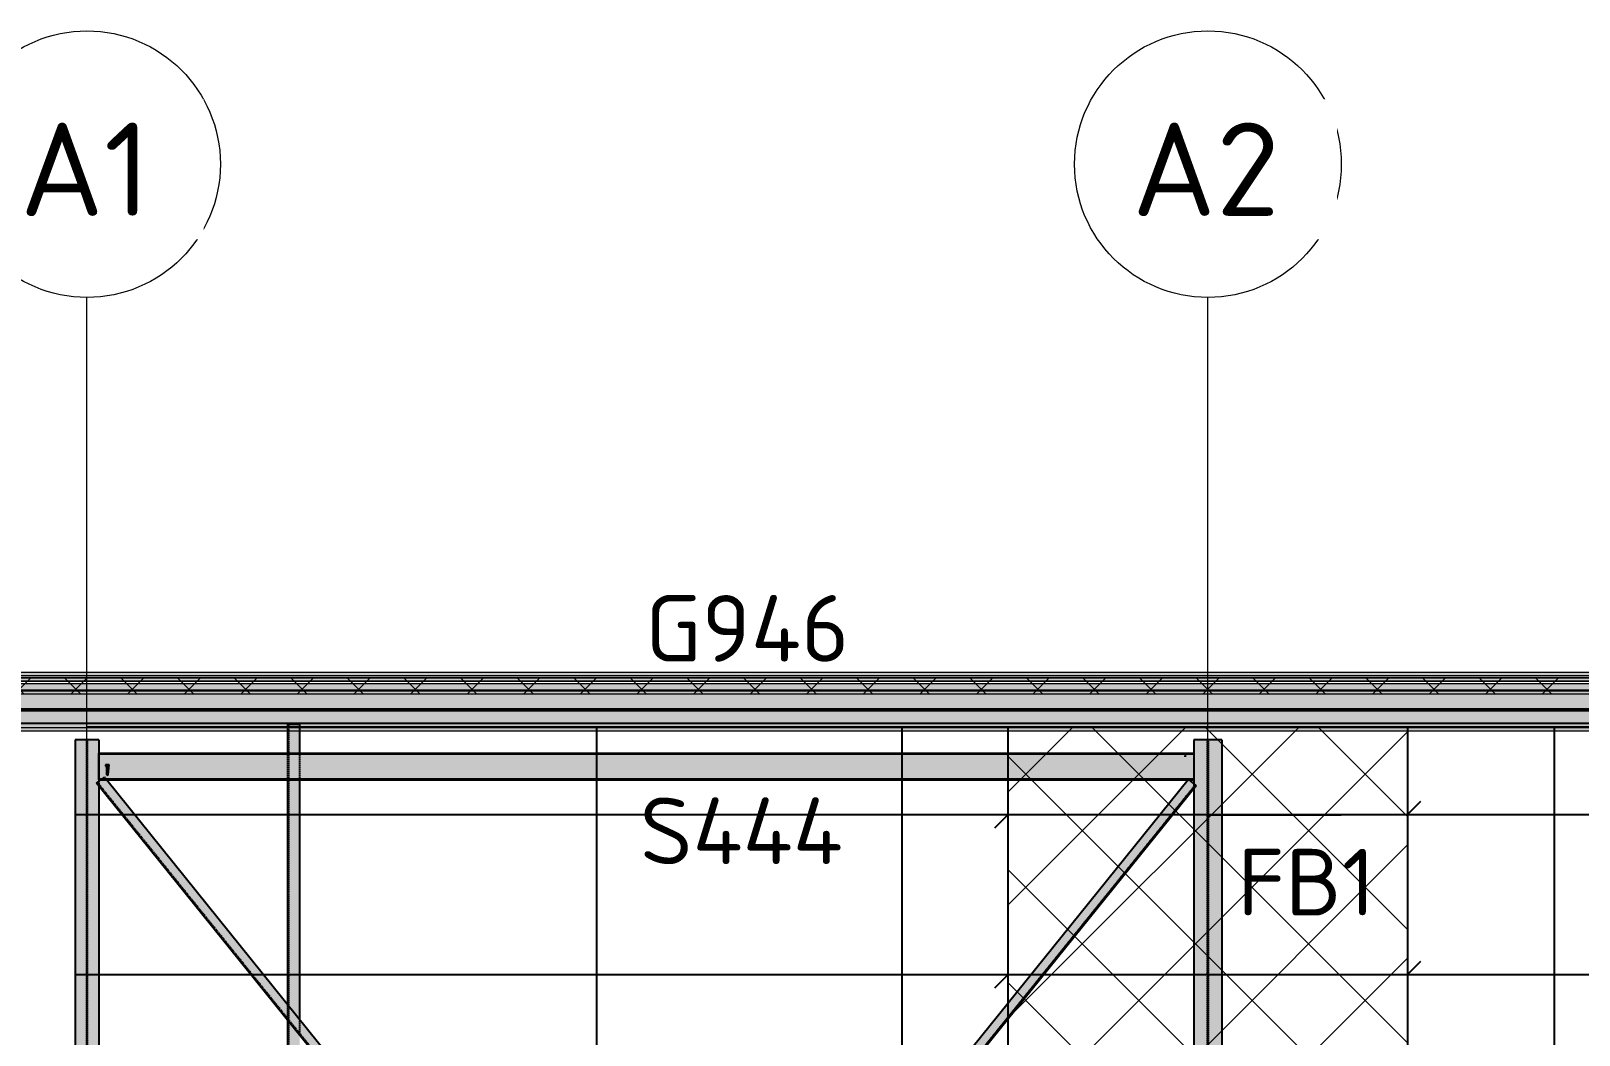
# Model space of a CAD drawing. Header units: millimetres. Extents: x 632 to 421542, y -3890 to 20851.
# Drawn here: x 25227 to 36834, y 13317 to 20851 of the extents above; entities that cross this region are included whole.
import ezdxf

# ---------------------------------------------------------------- set-up
doc = ezdxf.new("R2010")
doc.units = ezdxf.units.MM
for name, pattern in [('Dash', [7, 5, -2]), ('Hidden', [4, 3, -1]), ('Hidden Half', [3, 2, -1])]:
    doc.linetypes.add(name, pattern=pattern)
for name, color, linetype, lineweight in [('A-010-M_LINE', 90, 'Continuous', 13), ('A-270-M_ROOF', 132, 'Continuous', 13), ('S-280-A_STRUCT_FRAME', 2, 'Continuous', 18), ('S-280-M_COLUMN', 52, 'Continuous', 13), ('S-280-M_STRUCT_FRAME', 12, 'Continuous', 13), ('S-280-MH_COLUMN', 52, 'Hidden Half', 13), ('Z-000-T_TEXT', 131, 'Continuous', 25), ('Z-030-M_GRID', 191, 'Continuous', 13), ('Z-033_T_GRIDREF', 31, 'Continuous', 13), ('Z-060-M_DETAIL', 92, 'Continuous', 25)]:
    doc.layers.add(name, color=color, linetype=linetype, lineweight=lineweight)
doc.styles.add('ISOCPEUR_1', font='isocpeur.ttf', dxfattribs={"height": 700})
doc.styles.add('ISOCPEUR_2', font='isocpeur.ttf', dxfattribs={"height": 500})

# ---------------------------------------------------------------- blocks, each defined once
blk = doc.blocks.new('25021-APA-ZZ-ZZ-M3-AR-000001_V3_rvt-1-S6_501-SECTION 1A')
at = {"layer": 'A-270-M_ROOF', "transparency": 33554432}
blk.add_hatch(color=9, dxfattribs=at).paths.add_polyline_path([(-913035, 15996), (-913035, 16037), (-1024751, 16037), (-1024751, 15996), (-918805, 15996)])
at = {"layer": 'A-270-M_ROOF', "lineweight": 5, "transparency": 33554432}
for color, points in [(9, [(-918805, 15971), (-913035, 15971), (-913035, 15996), (-1024751, 15996), (-1024751, 15971), (-925868, 15971)]), (253, [(-913035, 15754), (-913035, 15954), (-1024720, 15954), (-1024720, 15754), (-918805, 15754)]), (253, [(-918805, 15759), (-913035, 15759), (-913035, 15904), (-1024720, 15904), (-1024720, 15759), (-925868, 15759)]), (254, [(-913035, 15625), (-913035, 15876), (-1024751, 15876), (-1024751, 15625), (-1021751, 15625), (-1021751, 15648), (-1021661, 15648), (-1021661, 15625), (-918805, 15625)]), (253, [(-918805, 15766), (-913035, 15766), (-913035, 15899), (-1024720, 15899), (-1024720, 15766), (-925868, 15766)]), (253, [(-913035, 15752), (-913035, 15766), (-1024720, 15766), (-1024720, 15752), (-918805, 15752)]), (253, [(-913035, 15748), (-913035, 15752), (-1024720, 15752), (-1024720, 15748), (-918805, 15748)])]:
    blk.add_hatch(color=color, dxfattribs=at).paths.add_polyline_path(points)
at = {"layer": 'A-270-M_ROOF', "lineweight": 5}
h = blk.add_hatch(dxfattribs=at)
h.set_pattern_fill('FP_5', angle=45, style=0, pattern_type=2)
h.set_pattern_definition([(45, (-968699.46, -5e-07), (-212.132, 212.132), []), (135, (-968699.46, -5e-07), (-212.132, -212.132), [])])
h.paths.add_polyline_path([(-913035, 15876), (-913035, 15996), (-1024751, 15996), (-1024751, 15876), (-918805, 15876)])
at = {"layer": 'A-270-M_ROOF', "lineweight": 5, "transparency": 33554432}
h = blk.add_hatch(color=254, dxfattribs=at)
h.paths.add_polyline_path([(-913035, 15600), (-913035, 15625), (-1021661, 15625), (-1021661, 15600), (-918805, 15600)])
h.paths.add_polyline_path([(-1024751, 15600), (-1021751, 15600), (-1021751, 15625), (-1024751, 15625)])
at = {"layer": 'A-270-M_ROOF', "color": 53, "lineweight": 5}
for p, q in [((-913035, 16037), (-1024751, 16037)), ((-913035, 16011), (-1024751, 16011)), ((-913035, 15996), (-1024751, 15996)), ((-1024751, 15996), (-913035, 15996)), ((-913356, 15971), (-1024751, 15971)), ((-1024751, 15971), (-913356, 15971)), ((-1024712, 15954), (-913356, 15954)), ((-1024712, 15954), (-913356, 15954)), ((-913356, 15904), (-1024712, 15904)), ((-1024712, 15904), (-913356, 15904)), ((-1024751, 15876), (-913035, 15876)), ((-1024712, 15899), (-913356, 15899)), ((-1024712, 15899), (-913356, 15899)), ((-1024712, 15766), (-913356, 15766)), ((-913356, 15763), (-1024712, 15763)), ((-913356, 15759), (-1024712, 15759)), ((-913356, 15759), (-1024712, 15759)), ((-1024712, 15754), (-913356, 15754)), ((-1024712, 15754), (-913356, 15754)), ((-1024712, 15752), (-913356, 15752)), ((-913356, 15748), (-1024712, 15748)), ((-1024751, 15625), (-913035, 15625)), ((-1024712, 15600), (-913356, 15600))]:
    blk.add_line(p, q, dxfattribs=at)
blk = doc.blocks.new('NRP_Column-Steel-UB - SC119 - 410UB53_7-4109970-S6_501-SECTION 1A')
at = {"layer": 'S-280-M_COLUMN', "linetype": 'Hidden Half', "lineweight": 25}
for p, q in [((-1023259, 15532), (-1023259, 4900)), ((-1023251, 4900), (-1023251, 15532))]:
    blk.add_line(p, q, dxfattribs=at)
blk = doc.blocks.new('NRP_Column-Steel-UB - SC124 - 530UB82_0-4109968-S6_501-SECTION 1A')
at = {"layer": 'S-280-M_COLUMN', "linetype": 'Hidden Half', "lineweight": 25}
for p, q in [((-1014856, 15532), (-1014856, 4900)), ((-1014846, 4900), (-1014846, 15532))]:
    blk.add_line(p, q, dxfattribs=at)
blk = doc.blocks.new('NRP_Framing-Steel-SHS - S444 - 200x200x6_0SHS-3929334-S6_501-SECTION 1A')
at = {"layer": 'S-280-M_STRUCT_FRAME', "linetype": 'Dash', "lineweight": 25}
for p, q in [((-1014956, 15425), (-1023166, 15425)), ((-1014956, 15237), (-1023166, 15237))]:
    blk.add_line(p, q, dxfattribs=at)
blk = doc.blocks.new('NRP_Framing-Steel-EA - RB725 - 75x75x8EA-3939827-S6_501-SECTION 1A')
at = {"layer": 'S-280-M_STRUCT_FRAME', "linetype": 'Dash', "lineweight": 25}
blk.add_hatch(color=256, dxfattribs=at).paths.add_polyline_path([(-1015019, 15418), (-1015022, 15418), (-1015021, 15404)])
at = {"layer": 'S-280-M_STRUCT_FRAME', "lineweight": 25}
for p, q in [((-1015019, 15418), (-1015022, 15418)), ((-1015022, 15418), (-1015021, 15404)), ((-1015021, 15404), (-1015019, 15418))]:
    blk.add_line(p, q, dxfattribs=at)
blk = doc.blocks.new('NRP_Framing-Steel-EA - RB725 - 75x75x8EA-3939754-S6_501-SECTION 1A')
at = {"layer": 'S-280-M_STRUCT_FRAME', "linetype": 'Dash', "lineweight": 25}
for points in [[(-1023096, 15268), (-1023090, 15343), (-1023115, 15343), (-1023115, 15335), (-1023101, 15335), (-1023106, 15268)], [(-1023107, 15268), (-1023106, 15268), (-1023101, 15335), (-1023107, 15334)]]:
    blk.add_hatch(color=256, dxfattribs=at).paths.add_polyline_path(points)
at = {"layer": 'S-280-M_STRUCT_FRAME', "lineweight": 25}
for p, q in [((-1023115, 15343), (-1023115, 15335)), ((-1023090, 15343), (-1023115, 15343)), ((-1023115, 15335), (-1023101, 15335)), ((-1023107, 15334), (-1023115, 15335)), ((-1023107, 15334), (-1023101, 15335)), ((-1023107, 15268), (-1023107, 15334)), ((-1023101, 15335), (-1023106, 15268)), ((-1023096, 15268), (-1023090, 15343)), ((-1023101, 15267), (-1023107, 15268)), ((-1023107, 15268), (-1023106, 15268)), ((-1023106, 15268), (-1023096, 15268)), ((-1023101, 15267), (-1023096, 15268))]:
    blk.add_line(p, q, dxfattribs=at)
blk = doc.blocks.new('NRP_Framing-Steel-Purlin C - P946 - EC250-24-4032700-S6_501-SECTION 1A')
at = {"layer": 'S-280-M_STRUCT_FRAME', "color": 1, "lineweight": 25}
blk.add_line((-913017, 15655), (-1024537, 15655), dxfattribs=at)
blk.add_line((-913017, 15655), (-1024537, 15655), dxfattribs=at)
blk = doc.blocks.new('NRP_Framing-Steel-Purlin C - G946 - EC250-24-4111447-S6_501-SECTION 1A')
at = {"layer": 'S-280-M_STRUCT_FRAME', "color": 1, "lineweight": 25}
blk.add_line((-1004464, 15626), (-1014838, 15626), dxfattribs=at)
blk.add_line((-1004464, 15626), (-1014838, 15626), dxfattribs=at)
blk = doc.blocks.new('NRP_Framing-Steel-EA - WB725 - 75x75x8EA-3946786-S6_501-SECTION 1A')
at = {"layer": 'S-280-M_STRUCT_FRAME', "linetype": 'Dash', "lineweight": 25}
h = blk.add_hatch(color=256, dxfattribs=at)
h.paths.add_polyline_path([(-1015125, 5200), (-1015029, 5200), (-1019006, 10139), (-1019054, 10080), (-1016489, 6894)])
h.paths.add_polyline_path([(-1019103, 10139), (-1019054, 10199), (-1023106, 15231), (-1023152, 15231), (-1023183, 15206), (-1019470, 10595)])
at = {"layer": 'S-280-M_STRUCT_FRAME', "lineweight": 25}
for p, q in [((-1023183, 15206), (-1023152, 15231)), ((-1019103, 10139), (-1023183, 15206)), ((-1023106, 15231), (-1019054, 10199)), ((-1019006, 10139), (-1015029, 5200)), ((-1015125, 5200), (-1019054, 10080))]:
    blk.add_line(p, q, dxfattribs=at)
at = {"layer": 'S-280-M_STRUCT_FRAME', "linetype": 'Dash', "lineweight": 25}
for p, q in [((-1019097, 10146), (-1023176, 15211)), ((-1023152, 15231), (-1023124, 15253)), ((-1023124, 15253), (-1023106, 15231)), ((-1019054, 10080), (-1019102, 10139)), ((-1019049, 10086), (-1019097, 10146)), ((-1019054, 10199), (-1019006, 10139)), ((-1015115, 5200), (-1019049, 10086)), ((-1015022, 5072), (-1015125, 5200)), ((-1015016, 5077), (-1015114, 5200)), ((-1015028, 5200), (-1014964, 5119)), ((-1014964, 5119), (-1015022, 5072))]:
    blk.add_line(p, q, dxfattribs=at)
blk = doc.blocks.new('NRP_Framing-Steel-EA - WB725 - 75x75x8EA-3946784-S6_501-SECTION 1A')
at = {"layer": 'S-280-M_STRUCT_FRAME', "linetype": 'Dash', "lineweight": 25}
for points in [[(-1023082, 5200), (-1022996, 5200), (-1014945, 15192), (-1014993, 15231), (-1015000, 15231), (-1021718, 6894)], [(-1022996, 5200), (-1022986, 5200), (-1014939, 15187), (-1014945, 15192), (-1021632, 6894)]]:
    blk.add_hatch(color=256, dxfattribs=at).paths.add_polyline_path(points)
at = {"layer": 'S-280-M_STRUCT_FRAME', "lineweight": 25}
for p, q in [((-1015000, 15231), (-1023082, 5200)), ((-1014993, 15231), (-1014945, 15192)), ((-1014945, 15192), (-1022996, 5200)), ((-1014939, 15187), (-1022986, 5200)), ((-1014945, 15192), (-1014939, 15187))]:
    blk.add_line(p, q, dxfattribs=at)
at = {"layer": 'S-280-M_STRUCT_FRAME', "linetype": 'Dash', "lineweight": 25}
for p, q in [((-1014997, 15234), (-1015000, 15231)), ((-1014997, 15234), (-1014993, 15231)), ((-1022996, 5200), (-1014945, 15192)), ((-1023083, 5200), (-1023158, 5107)), ((-1023106, 5065), (-1022996, 5200)), ((-1022996, 5200), (-1023106, 5065)), ((-1022986, 5200), (-1023099, 5059)), ((-1023106, 5065), (-1023158, 5107)), ((-1023099, 5059), (-1023106, 5065))]:
    blk.add_line(p, q, dxfattribs=at)
blk = doc.blocks.new('NRP_Column-Steel-PFC - M308 - 250PFC-4014522-S6_501-SECTION 1A')
at = {"layer": 'S-280-MH_COLUMN', "lineweight": 25}
for p, q in [((-1021743, 15648), (-1021743, 15431)), ((-1021743, 15431), (-1021743, 15231)), ((-1021743, 15231), (-1021743, 13538)), ((-1021743, 13538), (-1021743, 13418)), ((-1021743, 13418), (-1021743, 6862)), ((-1021743, 6862), (-1021743, 6743)), ((-1021743, 6743), (-1021743, 6440))]:
    blk.add_line(p, q, dxfattribs=at)
blk = doc.blocks.new('NRP_Framing-Steel-Purlin C - G946 - EC250-24-4111438-S6_501-SECTION 1A')
at = {"layer": 'S-280-M_STRUCT_FRAME', "color": 1, "lineweight": 25}
for p, q in [((-1021751, 15626), (-1023255, 15626)), ((-1021751, 15626), (-1023255, 15626)), ((-1014864, 15626), (-1021661, 15626)), ((-1014864, 15626), (-1021661, 15626))]:
    blk.add_line(p, q, dxfattribs=at)
at = {"layer": 'S-280-M_STRUCT_FRAME', "color": 1, "linetype": 'Dash', "lineweight": 25}
blk.add_line((-1021661, 15626), (-1021751, 15626), dxfattribs=at)
blk.add_line((-1021661, 15626), (-1021751, 15626), dxfattribs=at)
blk = doc.blocks.new('NRP_Framing-Steel-Purlin Z - G914 - EZ250-15-4112725-S6_501-SECTION 1A')
at = {"layer": 'S-280-M_STRUCT_FRAME', "color": 150, "lineweight": 25}
for p, q in [((-1013256, 15069), (-1013356, 14969)), ((-1015211, 14969), (-1021661, 14969)), ((-1014956, 14969), (-1015115, 14969)), ((-1013356, 14969), (-1014747, 14969))]:
    blk.add_line(p, q, dxfattribs=at)
at = {"layer": 'S-280-M_STRUCT_FRAME', "color": 150, "linetype": 'Dash', "lineweight": 25}
for p, q in [((-1021661, 14969), (-1021751, 14969)), ((-1015115, 14969), (-1015211, 14969)), ((-1014747, 14969), (-1014956, 14969))]:
    blk.add_line(p, q, dxfattribs=at)
blk = doc.blocks.new('NRP_Framing-Steel-Purlin Z - G914 - EZ250-15-V11-S6_501-SECTION 1A')
at = {"layer": 'S-280-M_STRUCT_FRAME', "color": 150, "lineweight": 25}
for p, q in [((-1013256, 13869), (-1013356, 13769)), ((-1016178, 13769), (-1021661, 13769)), ((-1014956, 13769), (-1016082, 13769)), ((-1013356, 13769), (-1014747, 13769))]:
    blk.add_line(p, q, dxfattribs=at)
at = {"layer": 'S-280-M_STRUCT_FRAME', "color": 150, "linetype": 'Dash', "lineweight": 25}
for p, q in [((-1021661, 13769), (-1021751, 13769)), ((-1016082, 13769), (-1016178, 13769)), ((-1014747, 13769), (-1014956, 13769))]:
    blk.add_line(p, q, dxfattribs=at)
blk = doc.blocks.new('NRP_Framing-Steel-Purlin Z - G914 - EZ250-15-4111503-S6_501-SECTION 1A')
at = {"layer": 'S-280-M_STRUCT_FRAME', "color": 150, "linetype": 'Dash', "lineweight": 25}
for p, q in [((-1023166, 14969), (-1023340, 14969)), ((-1022895, 14969), (-1022991, 14969)), ((-1021722, 14969), (-1021751, 14969))]:
    blk.add_line(p, q, dxfattribs=at)
at = {"layer": 'S-280-M_STRUCT_FRAME', "color": 150, "lineweight": 25}
for p, q in [((-1022992, 14969), (-1023166, 14969)), ((-1021751, 14969), (-1022895, 14969))]:
    blk.add_line(p, q, dxfattribs=at)
blk = doc.blocks.new('NRP_Framing-Steel-Purlin Z - G914 - EZ250-15-V17-S6_501-SECTION 1A')
at = {"layer": 'S-280-M_STRUCT_FRAME', "color": 150, "linetype": 'Dash', "lineweight": 25}
for p, q in [((-1023166, 13769), (-1023340, 13769)), ((-1021929, 13769), (-1022025, 13769)), ((-1021722, 13769), (-1021751, 13769))]:
    blk.add_line(p, q, dxfattribs=at)
at = {"layer": 'S-280-M_STRUCT_FRAME', "color": 150, "lineweight": 25}
for p, q in [((-1022025, 13769), (-1023166, 13769)), ((-1021751, 13769), (-1021929, 13769))]:
    blk.add_line(p, q, dxfattribs=at)
blk = doc.blocks.new('NRP_Framing-Steel-Purlin Z - G914 - EZ250-15-4112783-S6_501-SECTION 1A')
at = {"layer": 'S-280-M_STRUCT_FRAME', "color": 150, "lineweight": 25}
for p, q in [((-1016351, 14969), (-1016451, 14869)), ((-1015211, 14969), (-1016351, 14969)), ((-1014956, 14969), (-1015115, 14969)), ((-1004556, 14969), (-1014747, 14969))]:
    blk.add_line(p, q, dxfattribs=at)
at = {"layer": 'S-280-M_STRUCT_FRAME', "color": 150, "linetype": 'Dash', "lineweight": 25}
for p, q in [((-1015115, 14969), (-1015211, 14969)), ((-1014747, 14969), (-1014956, 14969))]:
    blk.add_line(p, q, dxfattribs=at)
blk = doc.blocks.new('NRP_Framing-Steel-Purlin Z - G914 - EZ250-15-V19-S6_501-SECTION 1A')
at = {"layer": 'S-280-M_STRUCT_FRAME', "color": 150, "lineweight": 25}
for p, q in [((-1016351, 13769), (-1016451, 13669)), ((-1016178, 13769), (-1016351, 13769)), ((-1014956, 13769), (-1016082, 13769)), ((-1004556, 13769), (-1014747, 13769))]:
    blk.add_line(p, q, dxfattribs=at)
at = {"layer": 'S-280-M_STRUCT_FRAME', "color": 150, "linetype": 'Dash', "lineweight": 25}
for p, q in [((-1016082, 13769), (-1016178, 13769)), ((-1014747, 13769), (-1014956, 13769))]:
    blk.add_line(p, q, dxfattribs=at)
blk = doc.blocks.new('NRP_Bridging Plan _v2_ - 2 Rows-4114758-S6_501-SECTION 1A')
at = {"layer": 'Z-060-M_DETAIL', "linetype": 'Hidden'}
for p, q in [((-1019434, 15626), (-1019434, 6609)), ((-1017145, 15626), (-1017145, 6609))]:
    blk.add_line(p, q, dxfattribs=at)
blk = doc.blocks.new('NRP_Bridging Plan _v2_ - 3 Rows-4115419-S6_501-SECTION 1A')
at = {"layer": 'Z-060-M_DETAIL', "linetype": 'Hidden'}
for p, q in [((-1012256, 15626), (-1012256, 6609)), ((-1009656, 15626), (-1009656, 6609)), ((-1007056, 15626), (-1007056, 6609))]:
    blk.add_line(p, q, dxfattribs=at)
blk = doc.blocks.new('Grid - NRP_Grid-Head-320187-S6_501-SECTION 1A')
at = {"layer": 'Z-033_T_GRIDREF'}
blk.add_circle((-1014851, 19851), 1000, dxfattribs=at)
blk = doc.blocks.new('NRP_Fly Brace BN - FB1-4067984-S6_501-SECTION 1A')
at = {"layer": 'Z-000-T_TEXT'}
blk.add_line((-1014851, 14969), (-1013851, 14969), dxfattribs=at)
at = {"layer": 'Z-000-T_TEXT', "lineweight": 13, "insert": (-1014630, 14714), "char_height": 500, "width": 1218.57, "attachment_point": 1, "style": 'ISOCPEUR_2'}
blk.add_mtext('FB1', dxfattribs=at)

msp = doc.modelspace()

# ---------------------------------------------------------------- hatches: boundary and pattern name
at = {"layer": 'S-280-M_COLUMN', "lineweight": 5}
h = msp.add_hatch(color=256, dxfattribs=at)
h.paths.add_polyline_path([(27151, 6440), (27241, 6440), (27241, 6845), (27151, 6733)])
h.paths.add_polyline_path([(27151, 6852), (27241, 6964), (27241, 13317), (27151, 13428), (27151, 6894)])
h.paths.add_polyline_path([(27241, 13436), (27241, 15231), (27151, 15231), (27151, 13548)])
h.paths.add_polyline_path([(27151, 15431), (27241, 15431), (27241, 15648), (27151, 15648)])
h = msp.add_hatch(color=256, dxfattribs=at)
h.paths.add_polyline_path([(25632, 4900), (25632, 5050), (25558, 5050), (25558, 4900)])
h.paths.add_polyline_path([(25558, 5200), (25632, 5200), (25632, 15532), (25558, 15532), (25558, 6894)])
h = msp.add_hatch(color=256, dxfattribs=at)
h.paths.add_polyline_path([(25637, 4900), (25643, 4900), (25641, 5050), (25632, 5050), (25632, 4900)])
h.paths.add_polyline_path([(25637, 5200), (25643, 5200), (25641, 15532), (25632, 15532), (25632, 5200)])
for points in [[(25643, 4900), (25651, 4900), (25651, 15532), (25643, 15532), (25643, 5043)], [(34046, 4900), (34056, 4900), (34056, 15532), (34046, 15532), (34046, 6894)]]:
    msp.add_hatch(color=256, dxfattribs=at).paths.add_polyline_path(points)
h = msp.add_hatch(color=256, dxfattribs=at)
h.paths.add_polyline_path([(25656, 4900), (25662, 4900), (25662, 5050), (25651, 5050), (25652, 4900)])
h.paths.add_polyline_path([(25662, 5200), (25662, 5200), (25662, 15532), (25651, 15532), (25652, 5200), (25656, 5200)])
h = msp.add_hatch(color=256, dxfattribs=at)
h.paths.add_polyline_path([(25736, 4900), (25736, 5050), (25662, 5050), (25662, 4900)])
h.paths.add_polyline_path([(25736, 5200), (25736, 15186), (25719, 15206), (25736, 15222), (25736, 15532), (25662, 15532), (25662, 5200)])
h = msp.add_hatch(color=256, dxfattribs=at)
h.paths.add_polyline_path([(34032, 4900), (34032, 5050), (33946, 5050), (33946, 4900)])
h.paths.add_polyline_path([(33946, 5200), (34032, 5200), (34032, 15532), (33946, 15532), (33946, 15200), (33963, 15187), (33946, 15166), (33946, 6894)])
h = msp.add_hatch(color=256, dxfattribs=at)
h.paths.add_polyline_path([(34046, 4900), (34044, 5050), (34032, 5050), (34032, 4900), (34045, 4900)])
h.paths.add_polyline_path([(34042, 5200), (34046, 5200), (34044, 15532), (34032, 15532), (34032, 5200), (34040, 5200)])
h = msp.add_hatch(color=256, dxfattribs=at)
h.paths.add_polyline_path([(34060, 4900), (34070, 4900), (34070, 5050), (34056, 5050), (34058, 4900), (34058, 4900)])
h.paths.add_polyline_path([(34060, 5200), (34070, 5200), (34070, 15532), (34056, 15532), (34058, 5200), (34058, 5200)])
h = msp.add_hatch(color=256, dxfattribs=at)
h.paths.add_polyline_path([(34155, 4900), (34155, 5050), (34070, 5050), (34070, 4900)])
h.paths.add_polyline_path([(34070, 5200), (34155, 5200), (34155, 15532), (34070, 15532), (34070, 6894)])
at = {"layer": 'S-280-M_STRUCT_FRAME', "lineweight": 5}
h = msp.add_hatch(color=256, dxfattribs=at)
h.paths.add_polyline_path([(33946, 15231), (33946, 15431), (25736, 15431), (25736, 15231), (33883, 15231)])
h.paths.add_polyline_path([(25795, 15268), (25796, 15334), (25787, 15335), (25787, 15343), (25812, 15343), (25806, 15268), (25796, 15268)])
h.paths.add_polyline_path([(33881, 15404), (33880, 15418), (33883, 15418)])
at = {"layer": 'Z-060-M_DETAIL', "lineweight": 18}
h = msp.add_hatch(dxfattribs=at)
h.set_pattern_fill('FP_11', color=8, style=0, pattern_type=2)
h.set_pattern_definition([(45, (80202.5, 0), (-424.264, 424.264), []), (135, (80202.5, 0), (-424.264, -424.264), [])])
h.paths.add_polyline_path([(35551, 6440), (35551, 15626), (32551, 15626), (32551, 6440)])

# ---------------------------------------------------------------- linework, layer by layer
at = {"layer": 'A-010-M_LINE', "lineweight": 25}
for p, q in [((35551, 15626), (32551, 15626)), ((32551, 15626), (32551, 6440)), ((35551, 6440), (35551, 15626))]:
    msp.add_line(p, q, dxfattribs=at)
at = {"layer": 'S-280-M_COLUMN', "lineweight": 25}
for p, q in [((27151, 15648), (27151, 15431)), ((27241, 15648), (27151, 15648)), ((27241, 15648), (27241, 15431)), ((25558, 15532), (25558, 5200)), ((25632, 15532), (25558, 15532)), ((25643, 15532), (25632, 15532)), ((25651, 15532), (25643, 15532)), ((25662, 15532), (25651, 15532)), ((25736, 15532), (25662, 15532)), ((25736, 15532), (25736, 15219)), ((33946, 15532), (33946, 15200)), ((34032, 15532), (33946, 15532)), ((34046, 15532), (34032, 15532)), ((34056, 15532), (34046, 15532)), ((34070, 15532), (34056, 15532)), ((34155, 15532), (34070, 15532)), ((34155, 15532), (34155, 5200)), ((27151, 15231), (27151, 13548)), ((27241, 15231), (27241, 13436)), ((25736, 15186), (25736, 5200)), ((33946, 15166), (33946, 5200)), ((27151, 13428), (27151, 6852))]:
    msp.add_line(p, q, dxfattribs=at)
at = {"layer": 'S-280-M_STRUCT_FRAME', "lineweight": 25}
for p, q in [((25736, 15231), (25736, 15431)), ((25736, 15431), (33946, 15431)), ((33946, 15431), (33946, 15231)), ((25736, 15231), (33946, 15231))]:
    msp.add_line(p, q, dxfattribs=at)
at = {"layer": 'S-280-MH_COLUMN', "lineweight": 25}
for p, q in [((27151, 15431), (27151, 15231)), ((27241, 15431), (27241, 15231)), ((25736, 15219), (25736, 15186)), ((33946, 15200), (33946, 15167)), ((27151, 13548), (27151, 13428)), ((27241, 13436), (27241, 13317))]:
    msp.add_line(p, q, dxfattribs=at)
at = {"layer": 'Z-030-M_GRID'}
for p, q in [((25647, 2441), (25647, 18851)), ((34051, 2441), (34051, 18851))]:
    msp.add_line(p, q, dxfattribs=at)

# ---------------------------------------------------------------- block references
at = {"lineweight": 5}
msp.add_blockref('25021-APA-ZZ-ZZ-M3-AR-000001_V3_rvt-1-S6_501-SECTION 1A', (1048902, 0), dxfattribs=at)
at = {"layer": 'S-280-M_COLUMN', "linetype": 'Hidden Half', "lineweight": 25}
for name in ['NRP_Column-Steel-UB - SC119 - 410UB53_7-4109970-S6_501-SECTION 1A', 'NRP_Column-Steel-UB - SC124 - 530UB82_0-4109968-S6_501-SECTION 1A']:
    msp.add_blockref(name, (1048902, 0), dxfattribs=at)
at = {"layer": 'S-280-M_STRUCT_FRAME', "color": 1, "lineweight": 25}
for name in ['NRP_Framing-Steel-Purlin C - P946 - EC250-24-4032700-S6_501-SECTION 1A', 'NRP_Framing-Steel-Purlin C - G946 - EC250-24-4111438-S6_501-SECTION 1A', 'NRP_Framing-Steel-Purlin C - G946 - EC250-24-4111447-S6_501-SECTION 1A']:
    msp.add_blockref(name, (1048902, 0), dxfattribs=at)
at = {"layer": 'S-280-M_STRUCT_FRAME', "linetype": 'Dash', "lineweight": 25}
for name in ['NRP_Framing-Steel-SHS - S444 - 200x200x6_0SHS-3929334-S6_501-SECTION 1A', 'NRP_Framing-Steel-EA - WB725 - 75x75x8EA-3946786-S6_501-SECTION 1A', 'NRP_Framing-Steel-EA - WB725 - 75x75x8EA-3946784-S6_501-SECTION 1A']:
    msp.add_blockref(name, (1048902, 0), dxfattribs=at)
at = {"layer": 'S-280-M_STRUCT_FRAME', "lineweight": 25}
for name in ['NRP_Framing-Steel-EA - RB725 - 75x75x8EA-3939754-S6_501-SECTION 1A', 'NRP_Framing-Steel-EA - RB725 - 75x75x8EA-3939827-S6_501-SECTION 1A']:
    msp.add_blockref(name, (1048902, 0), dxfattribs=at)
at = {"layer": 'S-280-M_STRUCT_FRAME', "color": 150, "lineweight": 25}
for name in ['NRP_Framing-Steel-Purlin Z - G914 - EZ250-15-4112725-S6_501-SECTION 1A', 'NRP_Framing-Steel-Purlin Z - G914 - EZ250-15-4112783-S6_501-SECTION 1A', 'NRP_Framing-Steel-Purlin Z - G914 - EZ250-15-4111503-S6_501-SECTION 1A', 'NRP_Framing-Steel-Purlin Z - G914 - EZ250-15-V11-S6_501-SECTION 1A', 'NRP_Framing-Steel-Purlin Z - G914 - EZ250-15-V19-S6_501-SECTION 1A', 'NRP_Framing-Steel-Purlin Z - G914 - EZ250-15-V17-S6_501-SECTION 1A']:
    msp.add_blockref(name, (1048902, 0), dxfattribs=at)
at = {"layer": 'S-280-MH_COLUMN', "lineweight": 25}
msp.add_blockref('NRP_Column-Steel-PFC - M308 - 250PFC-4014522-S6_501-SECTION 1A', (1048902, 0), dxfattribs=at)
at = {"layer": 'Z-000-T_TEXT', "lineweight": 13}
msp.add_blockref('NRP_Fly Brace BN - FB1-4067984-S6_501-SECTION 1A', (1048902, 0), dxfattribs=at)
at = {"layer": 'Z-033_T_GRIDREF'}
for p in [(1040498, 0), (1048902, 0)]:
    msp.add_blockref('Grid - NRP_Grid-Head-320187-S6_501-SECTION 1A', p, dxfattribs=at)
at = {"layer": 'Z-060-M_DETAIL', "linetype": 'Hidden'}
for name in ['NRP_Bridging Plan _v2_ - 2 Rows-4114758-S6_501-SECTION 1A', 'NRP_Bridging Plan _v2_ - 3 Rows-4115419-S6_501-SECTION 1A']:
    msp.add_blockref(name, (1048902, 0), dxfattribs=at)

# ---------------------------------------------------------------- texts
at = {"layer": 'S-280-A_STRUCT_FRAME', "lineweight": 13, "insert": (29832, 16618), "char_height": 500, "width": 1827.85, "attachment_point": 1, "rotation": 360, "style": 'ISOCPEUR_2'}
msp.add_mtext('G946', dxfattribs=at)
at = {"layer": 'S-280-A_STRUCT_FRAME', "lineweight": 13, "insert": (29792, 15099), "char_height": 500, "width": 1924.05, "attachment_point": 1, "style": 'ISOCPEUR_2'}
msp.add_mtext('S444', dxfattribs=at)

# ---------------------------------------------------------------- next in the draw order: texts
at = {"layer": 'Z-033_T_GRIDREF', "char_height": 700, "attachment_point": 1, "style": 'ISOCPEUR_1', "bg_fill": 3, "box_fill_scale": 1.25, "bg_fill_color": 256, "bg_fill_true_color": 13158600, "bg_fill_transparency": 0}
for s, insert, width in [('A1', (25144, 20163), 1202.53), ('A2', (33482, 20163), 1362.87)]:
    msp.add_mtext(s, dxfattribs=dict(at, insert=insert, width=width))

doc.saveas('drawing.dxf')
